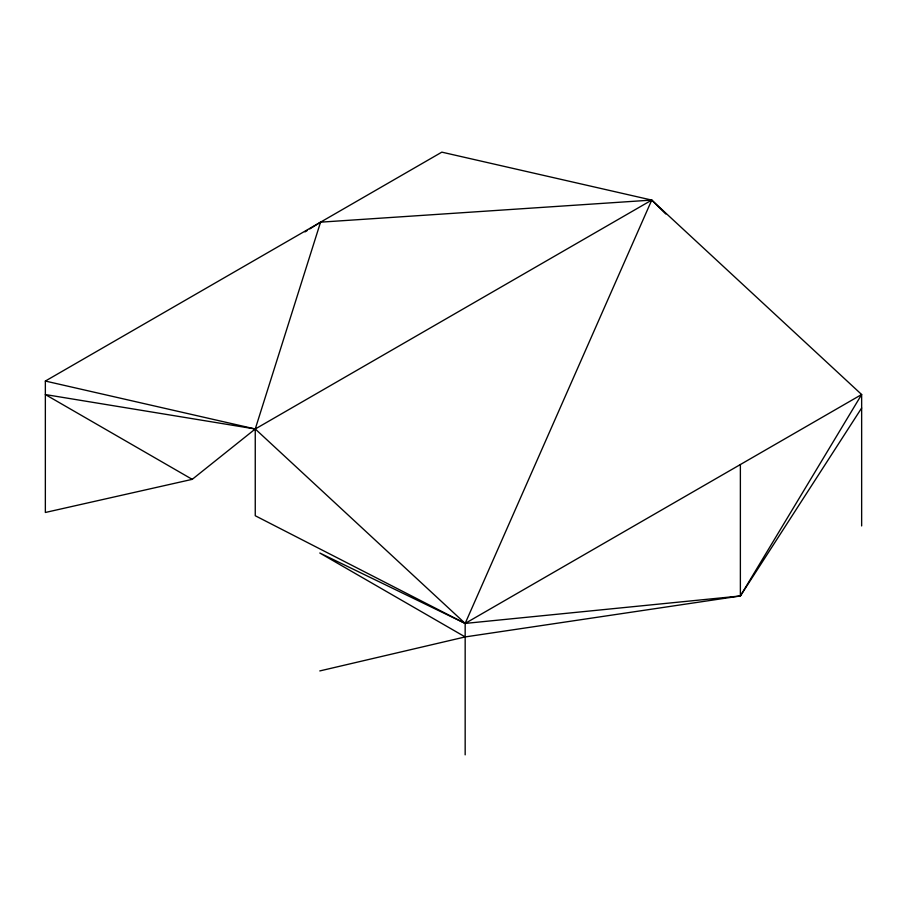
<?xml version="1.0" encoding="UTF-8"?>
<svg xmlns="http://www.w3.org/2000/svg" width="907" height="907" viewBox="0 0 907 907"><rect width="100%" height="100%" fill="white"/><g stroke="black" fill="none" stroke-linecap="round" stroke-linejoin="round"><path stroke-width="1.36" d="M861.65 408.014L740.373 595.967L465.166 623.426L255.252 515.743L255.252 428.988L320.556 222.17L651.748 200.084L861.65 394.522L861.65 525.947M465.166 754.851L465.166 623.426L651.748 200.084L441.834 152.149L45.35 381.053L45.35 512.478L192.216 479.35L255.252 428.988L651.748 200.084L665.806 214.007M740.373 595.967L861.65 394.522L465.166 623.426L319.797 553.009L465.166 636.929L740.373 595.967L740.373 464.543M305.001 231.909L307.394 230.412M309.786 228.915L320.556 222.17M319.797 670.931L465.166 636.929M465.166 623.426L255.252 428.988L45.35 394.556L192.216 479.35M45.35 381.053L255.252 428.988"/></g></svg>
